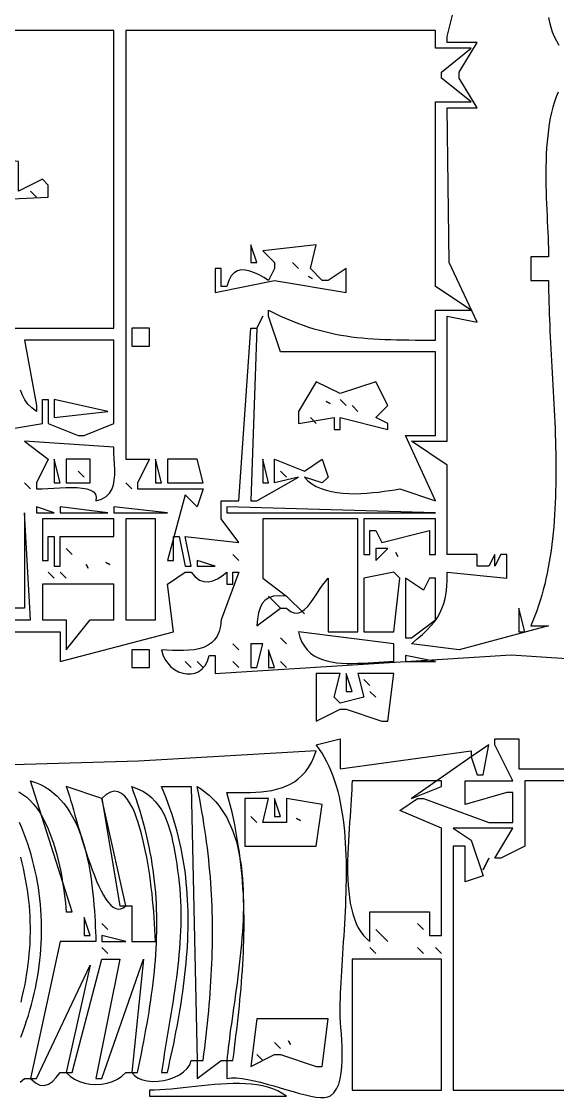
# Model space of a CAD drawing. Extents: x 0 to 1224, y 0 to 793.
# Drawn here: x 567.5 to 657.5, y 411.8 to 592.5 of the extents above; entities that cross this region are included whole.
import ezdxf

# ---------------------------------------------------------------- set-up
doc = ezdxf.new("R2010")
doc.units = 0
doc.layers.add('C7', color=7, linetype='CONTINUOUS')

msp = doc.modelspace()

# ---------------------------------------------------------------- linework, layer by layer
at = {"layer": 'C7'}
for points in [[(549, 593), (551, 586), (551, 585), (548, 591), (538, 591), (538, 586), (533, 586), (533, 585), (537, 583), (531, 577), (538, 577), (538, 551), (532, 551), (538, 547), (538, 541), (583, 541), (583, 591), (559, 591), (557, 587), (558, 593)], [(657.6022, 580.633), (657.2749, 579.8268), (656.982, 578.9838), (656.722, 578.107), (656.4932, 577.1991), (656.2938, 576.2633), (656.1223, 575.3023), (655.9768, 574.3191), (655.8559, 573.3167), (655.7577, 572.298), (655.6806, 571.2659), (655.6229, 570.2232), (655.583, 569.1731), (655.5592, 568.1183), (655.5498, 567.0618), (655.5531, 566.0065), (655.5675, 564.9554), (655.5913, 563.9114), (655.6228, 562.8773), (655.6604, 561.8562), (655.7023, 560.851), (655.7469, 559.8645), (655.7926, 558.8998), (655.8375, 557.9596), (655.8802, 557.0471), (655.9188, 556.165), (655.9518, 555.3163), (655.9774, 554.5039), (655.994, 553.7309), (656, 553), (653, 553), (653, 549), (656, 549), (656.0035, 548.0951), (656.014, 547.1797), (656.0308, 546.2539), (656.0535, 545.3183), (656.0817, 544.3732), (656.115, 543.4192), (656.1528, 542.4565), (656.1946, 541.4857), (656.2402, 540.5072), (656.2889, 539.5213), (656.3403, 538.5285), (656.3939, 537.5292), (656.4494, 536.5239), (656.5062, 535.5129), (656.5639, 534.4967), (656.622, 533.4757), (656.68, 532.4503), (656.7376, 531.4209), (656.7942, 530.388), (656.8494, 529.352), (656.9027, 528.3133), (656.9537, 527.2723), (657.0018, 526.2295), (657.0468, 525.1852), (657.088, 524.1399), (657.125, 523.094), (657.1574, 522.0479), (657.1847, 521.0021), (657.2065, 519.957), (657.2222, 518.9129), (657.2315, 517.8704), (657.2339, 516.8297), (657.2288, 515.7915), (657.2159, 514.756), (657.1948, 513.7237), (657.1648, 512.695), (657.1256, 511.6703), (657.0767, 510.6501), (657.0177, 509.6348), (656.9481, 508.6248), (656.8674, 507.6204), (656.7752, 506.6223), (656.6711, 505.6306), (656.5544, 504.646), (656.4249, 503.6687), (656.282, 502.6993), (656.1253, 501.7381), (655.9544, 500.7856), (655.7687, 499.8422), (655.5677, 498.9083), (655.3512, 497.9843), (655.1185, 497.0706), (654.8692, 496.1677), (654.603, 495.276), (654.3192, 494.3959), (654.0174, 493.5278), (653.6973, 492.6722), (653.3583, 491.8294), (653, 491), (656, 491), (641, 487), (633, 488), (633.9543, 488.8002), (634.8089, 489.5574), (635.5686, 490.2846), (636.2381, 490.9947), (636.822, 491.7007), (637.325, 492.4153), (637.7518, 493.1517), (638.1071, 493.9227), (638.3956, 494.7412), (638.6219, 495.6203), (638.7909, 496.5727), (638.907, 497.6115), (638.9752, 498.7496), (639, 500), (649, 499), (649, 503), (648, 503), (647, 501), (647, 503), (646, 501), (644, 501), (644, 503), (639, 503), (639, 518), (633, 522), (639, 522), (639, 543), (644, 542), (639.314026, 552.039368), (639, 578), (644, 578), (641, 583), (641, 584), (644, 589), (639, 589), (639, 590), (640, 594)], [(657.809, 588.477), (657.3707, 589.1858), (656.9952, 589.9256), (656.678, 590.6941), (656.4148, 591.4892), (656.2014, 592.3086), (656.0332, 593.1501)], [(585, 591), (585, 519), (589, 519), (587, 515), (587, 514), (598, 514), (597, 511), (595, 513), (592, 502), (593, 502), (593, 506), (594, 506), (595, 501), (596, 501), (595, 506), (604, 505), (601, 509), (601, 512), (604, 512), (606, 541), (607, 541), (606, 512), (607, 512), (614, 516), (610, 515), (610, 519), (615, 517), (618, 519), (619, 516), (618, 515), (615, 516), (615.5863, 515.3845), (616.2531, 514.859), (616.992, 514.4175), (617.7945, 514.0545), (618.6522, 513.7642), (619.5568, 513.5409), (620.4997, 513.3787), (621.4727, 513.2721), (622.4672, 513.2153), (623.4748, 513.2026), (624.4873, 513.2282), (625.496, 513.2864), (626.4926, 513.3715), (627.4688, 513.4777), (628.416, 513.5994), (629.3258, 513.7309), (630.19, 513.8663), (631, 514), (637, 512), (632, 523), (637, 523), (637, 537), (611, 537), (609, 543), (609, 544), (610.0044, 543.5025), (610.9901, 543.0391), (611.9587, 542.6087), (612.9119, 542.21), (613.8517, 541.8418), (614.7798, 541.5029), (615.698, 541.1921), (616.608, 540.9081), (617.5117, 540.6498), (618.4108, 540.4159), (619.3072, 540.2052), (620.2025, 540.0166), (621.0986, 539.8487), (621.9973, 539.7004), (622.9003, 539.5705), (623.8095, 539.4577), (624.7266, 539.3608), (625.6534, 539.2787), (626.5917, 539.2101), (627.5433, 539.1538), (628.51, 539.1086), (629.4935, 539.0732), (630.4957, 539.0465), (631.5183, 539.0272), (632.563, 539.0142), (633.6318, 539.0061), (634.7264, 539.0019), (635.8485, 539.0002), (637, 539), (637, 544), (643, 544), (637, 548), (637, 579), (643, 579), (638, 583), (638, 584), (643, 588), (637, 588), (637, 591), (585, 591)], [(556, 570), (556, 566), (551, 566), (550, 566), (550, 562), (572, 563), (572, 565), (571, 566), (567, 564), (567, 569), (558, 570), (559, 564), (556, 570)], [(569, 564), (570, 563), (569, 564)], [(608, 554), (610, 552), (610, 551), (609, 549), (608.1963, 549.4911), (607.3924, 549.9343), (606.5996, 550.3069), (605.8289, 550.5859), (605.0917, 550.7485), (604.3992, 550.7719), (603.7626, 550.6331), (603.1931, 550.3094), (602.702, 549.7779), (602.3006, 549.0157), (602, 548), (601, 548), (601, 551), (600, 551), (600, 547), (610, 549), (622, 547), (622, 551), (619, 549), (618, 549), (616, 551), (617, 555), (608, 554)], [(606, 555), (606, 552), (607, 552), (606, 555)], [(613, 552), (614, 551), (613, 552)], [(615.666687, 549.666687), (616.333313, 549.333313), (615.666687, 549.666687)], [(608, 543), (607, 541), (608, 543)], [(586, 541), (586, 538), (589, 538), (589, 541), (586, 541)], [(565, 524), (571, 525), (571, 529), (572, 529), (572, 525), (577, 523), (578, 523), (583, 525), (583, 539), (568, 539), (570, 528), (570, 527), (569.2111, 527.5956), (568.5639, 528.2578), (568.0452, 528.9798), (567.6415, 529.7551), (567.3396, 530.5773)], [(617, 532), (614, 527), (614, 525), (620, 526), (620, 524), (621, 524), (621, 526), (629, 524), (629, 525), (627, 526), (629, 528), (627, 532), (621, 530), (617, 532)], [(573, 529), (573, 526), (582, 527), (573, 529)], [(618.666687, 528.666687), (619.333313, 528.333313), (618.666687, 528.666687)], [(621, 529), (622, 528), (621, 529)], [(623, 528), (624, 527), (623, 528)], [(616, 526), (617, 525), (616, 526)], [(568, 522), (572, 519), (570, 515), (570, 514), (570.9181, 514.0169), (571.8931, 514.0593), (572.9028, 514.1147), (573.9251, 514.1705), (574.9382, 514.2143), (575.9199, 514.2335), (576.8481, 514.2156), (577.701, 514.148), (578.4563, 514.0184), (579.0922, 513.8141), (579.5865, 513.5226), (579.9173, 513.1314), (580.0624, 512.628), (580, 512), (580.9448, 512.2973), (581.6864, 512.7273), (582.2477, 513.275), (582.6519, 513.9251), (582.9221, 514.6626), (583.0813, 515.4723), (583.1527, 516.3391), (583.1593, 517.2479), (583.1242, 518.1835), (583.0706, 519.1308), (583.0215, 520.0746), (583, 521), (568, 522)], [(573, 519), (573, 515), (574, 515), (573, 519)], [(575, 519), (575, 515), (579, 515), (579, 519), (575, 519)], [(590, 519), (590, 515), (591, 515), (590, 519)], [(592, 519), (592, 515), (598, 515), (597, 519), (592, 519)], [(608, 519), (608, 515), (609, 515), (608, 519)], [(577, 517), (578, 516), (577, 517)], [(611, 517), (612, 516), (611, 517)], [(568, 515), (569, 514), (568, 515)], [(585, 515), (586, 514), (585, 515)], [(568, 510), (568, 494), (563, 494), (563, 492), (569, 492), (568, 510)], [(570, 511), (570, 510), (573, 510), (570, 511)], [(574, 511), (574, 510), (582, 510), (574, 511)], [(583, 511), (583, 510), (592, 510), (583, 511)], [(602, 511), (602, 510), (637, 510), (602, 511)], [(571, 509), (571, 502), (572, 502), (572, 506), (573, 506), (573, 501), (574, 501), (574, 506), (583, 506), (583, 509), (571, 509)], [(585, 509), (585, 492), (590, 492), (590, 509), (585, 509)], [(608, 509), (608, 499), (612, 496), (610.8008, 496.0577), (609.8147, 495.9634), (609.0192, 495.7167), (608.3922, 495.3167), (607.9111, 494.7631), (607.5537, 494.0552), (607.2976, 493.1924), (607.1204, 492.1742), (607, 491), (611, 494), (612, 494), (612.6633, 493.4393), (613.2948, 493.1697), (613.8974, 493.1548), (614.4742, 493.3582), (615.0282, 493.7434), (615.5623, 494.274), (616.0797, 494.9136), (616.5833, 495.6258), (617.0761, 496.3741), (617.5612, 497.122), (618.0415, 497.8333), (618.5201, 498.4714), (619, 499), (619, 490), (624, 490), (624, 509), (608, 509)], [(625, 509), (625, 503), (626, 503), (626, 507), (627, 507), (628, 505), (636, 507), (636, 503), (637, 503), (637, 509), (625, 509)], [(575, 504), (576, 503), (575, 504)], [(603, 503), (604, 502), (603, 503)], [(627, 504), (627, 502), (629, 504), (627, 504)], [(630.333313, 503.333344), (630.666687, 502.666656), (630.333313, 503.333344)], [(578.333313, 501.333344), (578.666687, 500.666656), (578.333313, 501.333344)], [(581.666687, 501.666656), (582.333313, 501.333344), (581.666687, 501.666656)], [(597, 502), (597, 501), (600, 501), (597, 502)], [(563, 490), (574, 490), (574, 485), (593, 490), (592, 498), (595, 500), (596, 500), (596.6821, 499.2129), (597.3833, 498.702), (598.1036, 498.4416), (598.8434, 498.406), (599.6028, 498.5696), (600.3819, 498.9069), (601.1809, 499.3922), (602, 500), (602, 498), (603, 498), (603, 500), (604, 500), (601, 492), (600.9106, 490.9492), (600.6929, 490.0471), (600.3574, 489.283), (599.9147, 488.6461), (599.3754, 488.126), (598.7501, 487.7118), (598.0494, 487.3931), (597.2839, 487.1591), (596.4641, 486.9992), (595.6007, 486.9027), (594.7043, 486.8591), (593.7854, 486.8577), (592.8546, 486.8878), (591.9226, 486.9387), (591, 487), (591.2348, 486.1557), (591.5915, 485.3939), (592.0517, 484.7213), (592.5971, 484.1444), (593.2096, 483.6698), (593.8708, 483.3041), (594.5625, 483.0538), (595.2663, 482.9256), (595.9641, 482.9261), (596.6375, 483.0619), (597.2683, 483.3394), (597.8383, 483.7654), (598.329, 484.3465), (598.7223, 485.0891), (599, 486), (600, 486), (600, 483), (649.713745, 486.134247), (682, 484)], [(572, 500), (573, 499), (572, 500)], [(574, 500), (575, 499), (574, 500)], [(625, 499), (625, 490), (630, 490), (631, 499), (630, 500), (625, 499)], [(632, 499), (632, 489), (633, 489), (637, 492), (637, 499), (636, 499), (635, 497), (632, 499)], [(571, 498), (571, 492), (575, 492), (575, 487), (579, 492), (583, 492), (583, 498), (571, 498)], [(609, 496), (611, 494), (609, 496)], [(612, 496), (615, 493), (612, 496)], [(651, 494), (651, 490), (652, 490), (651, 494)], [(614, 490), (614.2555, 489.0808), (614.5926, 488.2707), (615.0057, 487.563), (615.4894, 486.9514), (616.0382, 486.4294), (616.6465, 485.9905), (617.309, 485.6283), (618.02, 485.3362), (618.7741, 485.1079), (619.5659, 484.9369), (620.3897, 484.8166), (621.2402, 484.7408), (622.1117, 484.7028), (622.9989, 484.6962), (623.8963, 484.7146), (624.7983, 484.7516), (625.6994, 484.8005), (626.5942, 484.8551), (627.4771, 484.9088), (628.3427, 484.9551), (629.1855, 484.9877), (630, 485), (630, 488), (614, 490)], [(603, 488), (604, 487), (603, 488)], [(606, 488), (606, 484), (607, 484), (608, 488), (606, 488)], [(611, 489), (612, 488), (611, 489)], [(586, 487), (586, 484), (589, 484), (589, 487), (586, 487)], [(609, 487), (609, 484), (610, 484), (609, 487)], [(595, 485), (596, 484), (595, 485)], [(597, 485), (598, 484), (597, 485)], [(603, 485), (604, 484), (603, 485)], [(611, 485), (612, 484), (611, 485)], [(632, 486), (632, 485), (637, 485), (632, 486)], [(617, 483), (617, 475), (621, 477), (622, 477), (628, 475), (629, 475), (630, 483), (624, 483), (625, 479), (621, 478), (620, 479), (621, 483), (617, 483)], [(622, 483), (622, 480), (623, 480), (622, 483)], [(625, 482), (626, 481), (625, 482)], [(626, 480), (627, 479), (626, 480)], [(567.2505, 414.3803), (568, 415), (569, 415), (569.8262, 414.2734), (570.596, 413.8863), (571.3207, 413.8088), (572.0119, 414.0112), (572.6812, 414.4637), (573.34, 415.1365), (574, 416), (575, 416), (575.6474, 415.3844), (576.3968, 414.88), (577.2276, 414.4871), (578.1196, 414.2059), (579.0521, 414.0364), (580.0048, 413.9791), (580.9572, 414.034), (581.8889, 414.2014), (582.7795, 414.4815), (583.6085, 414.8744), (584.3555, 415.3805), (585, 416), (586, 416), (586.4616, 415.4621), (587.0711, 415.0465), (587.8013, 414.7487), (588.625, 414.5644), (589.5148, 414.4893), (590.4434, 414.5188), (591.3837, 414.6487), (592.3083, 414.8746), (593.19, 415.192), (594.0014, 415.5967), (594.7154, 416.0842), (595.3047, 416.6502), (595.742, 417.2902), (596, 418), (597, 418), (597, 415), (601, 418), (602, 418), (602, 415), (602.7661, 415.0784), (603.618, 415.0664), (604.5436, 414.9753), (605.5304, 414.8165), (606.5665, 414.6014), (607.6395, 414.3416), (608.7372, 414.0483), (609.8475, 413.7331), (610.9582, 413.4074), (612.0571, 413.0826), (613.1319, 412.7702), (614.1704, 412.4815), (615.1605, 412.228), (616.0899, 412.0211), (616.9465, 411.8724), (617.7181, 411.793), (618.3924, 411.7947), (618.9572, 411.8886), (619.4004, 412.0864), (619.9609, 412.5856), (620.4097, 413.2382), (620.7574, 414.0229), (621.015, 414.9184), (621.1933, 415.9034), (621.3032, 416.9568), (621.3554, 418.0572), (621.3608, 419.1833), (621.3304, 420.3138), (621.2748, 421.4276), (621.2049, 422.5033), (621.1317, 423.5196), (621.0659, 424.4554), (621.0184, 425.2892), (621, 426), (621.0049, 426.8034), (621.02, 427.6297), (621.0441, 428.4779), (621.0764, 429.3467), (621.116, 430.2351), (621.1621, 431.142), (621.2137, 432.0661), (621.2698, 433.0065), (621.3298, 433.9619), (621.3925, 434.9312), (621.4572, 435.9134), (621.5229, 436.9073), (621.5887, 437.9118), (621.6538, 438.9257), (621.7172, 439.9479), (621.778, 440.9773), (621.8354, 442.0128), (621.8884, 443.0533), (621.9362, 444.0976), (621.9778, 445.1446), (622.0123, 446.1932), (622.039, 447.2422), (622.0567, 448.2906), (622.0648, 449.3373), (622.0621, 450.381), (622.048, 451.4206), (622.0214, 452.4552), (621.9815, 453.4834), (621.9273, 454.5042), (621.858, 455.5166), (621.7727, 456.5192), (621.6704, 457.5111), (621.5504, 458.4911), (621.4116, 459.4581), (621.2532, 460.411), (621.0742, 461.3485), (620.8739, 462.2697), (620.6512, 463.1734), (620.4054, 464.0585), (620.1354, 464.9238), (619.8404, 465.7682), (619.5195, 466.5906), (619.1718, 467.3898), (618.7964, 468.1649), (618.3925, 468.9145), (617.959, 469.6376), (617.4951, 470.3332), (617, 471), (621, 472), (621, 467), (643, 470), (643, 469), (633, 462), (638, 464), (638, 465), (623, 465), (622.9904, 464.2831), (622.9637, 463.5113), (622.9223, 462.6891), (622.8689, 461.821), (622.8063, 460.9116), (622.7371, 459.9653), (622.6639, 458.9867), (622.5894, 457.9804), (622.5162, 456.9508), (622.447, 455.9026), (622.3845, 454.8403), (622.3313, 453.7683), (622.2902, 452.6912), (622.2636, 451.6137), (622.2544, 450.5401), (622.2651, 449.475), (622.2984, 448.423), (622.357, 447.3886), (622.4436, 446.3764), (622.5608, 445.3908), (622.7112, 444.4365), (622.8975, 443.5178), (623.1224, 442.6395), (623.3885, 441.806), (623.6985, 441.0218), (624.0551, 440.2915), (624.4608, 439.6197), (624.9185, 439.0107), (625.4306, 438.4693), (626, 438), (626, 443), (636, 443), (636, 439), (638, 439), (638, 457), (631, 460), (634, 462), (635, 462), (646, 458), (647, 458), (649, 458), (650, 458), (650, 463), (649, 463), (642, 461), (642, 465), (650, 465), (647, 471), (647, 472), (651, 472), (651, 467), (680, 467)], [(567.0757, 463.127), (567.7453, 462.7052), (568.3774, 462.2122), (568.9729, 461.6531), (569.5329, 461.033), (570.0586, 460.3571), (570.551, 459.6305), (571.0112, 458.8583), (571.4402, 458.0456), (571.839, 457.1976), (572.2089, 456.3193), (572.5508, 455.416), (572.8658, 454.4926), (573.1549, 453.5544), (573.4193, 452.6064), (573.6601, 451.6538), (573.8782, 450.7017), (574.0747, 449.7552), (574.2508, 448.8195), (574.4075, 447.8996), (574.5459, 447.0007), (574.6669, 446.1278), (574.7718, 445.2862), (574.8616, 444.481), (574.9373, 443.7172), (575, 443), (576, 443), (569, 465), (569.8597, 464.714), (570.6719, 464.3662), (571.4381, 463.9596), (572.1597, 463.4969), (572.8381, 462.9812), (573.4745, 462.4153), (574.0706, 461.8021), (574.6276, 461.1445), (575.147, 460.4455), (575.6301, 459.7079), (576.0784, 458.9347), (576.4933, 458.1287), (576.8762, 457.2929), (577.2284, 456.4302), (577.5514, 455.5435), (577.8466, 454.6357), (578.1153, 453.7097), (578.3591, 452.7684), (578.5792, 451.8147), (578.7771, 450.8515), (578.9542, 449.8817), (579.1118, 448.9083), (579.2515, 447.9341), (579.3745, 446.9621), (579.4824, 445.9952), (579.5764, 445.0362), (579.6581, 444.0881), (579.7287, 443.1537), (579.7897, 442.2361), (579.8426, 441.338), (579.8886, 440.4625), (579.9292, 439.6124), (579.9659, 438.7905), (580, 438), (574, 438), (569, 415), (570, 415), (579, 434), (575, 416), (576, 416), (581, 435), (584, 435), (580, 415), (581, 415), (588, 435), (586, 416), (587, 416), (587.216, 417.0534), (587.4274, 418.098), (587.6337, 419.1343), (587.8346, 420.1626), (588.0298, 421.1832), (588.2189, 422.1965), (588.4017, 423.2029), (588.5777, 424.2027), (588.7468, 425.1963), (588.9085, 426.1841), (589.0625, 427.1664), (589.2085, 428.1435), (589.3462, 429.1159), (589.4753, 430.0839), (589.5953, 431.0479), (589.706, 432.0081), (589.8071, 432.9651), (589.8983, 433.9191), (589.9791, 434.8705), (590.0494, 435.8197), (590.1086, 436.767), (590.1567, 437.7128), (590.1931, 438.6575), (590.2176, 439.6013), (590.2298, 440.5448), (590.2295, 441.4881), (590.2163, 442.4318), (590.1898, 443.3762), (590.1498, 444.3215), (590.0959, 445.2683), (590.0278, 446.2167), (589.9452, 447.1673), (589.8477, 448.1204), (589.735, 449.0763), (589.6068, 450.0354), (589.4628, 450.998), (589.3026, 451.9645), (589.1258, 452.9354), (588.9323, 453.9108), (588.7216, 454.8913), (588.4935, 455.8771), (588.2475, 456.8686), (587.9834, 457.8663), (587.7009, 458.8703), (587.3996, 459.8812), (587.0792, 460.8992), (586.7393, 461.9248), (586.3797, 462.9582), (586, 464), (586.9691, 463.6519), (587.8435, 463.2244), (588.6289, 462.7227), (589.3313, 462.1525), (589.9565, 461.5191), (590.5103, 460.8282), (590.9986, 460.0852), (591.4271, 459.2956), (591.8018, 458.465), (592.1284, 457.5987), (592.4129, 456.7023), (592.661, 455.7813), (592.8787, 454.8413), (593.0716, 453.8876), (593.2457, 452.9258), (593.4069, 451.9614), (593.5609, 451), (593.7187, 449.9401), (593.8542, 448.8894), (593.9681, 447.8474), (594.0613, 446.8135), (594.1345, 445.7873), (594.1886, 444.7682), (594.2243, 443.7557), (594.2424, 442.7493), (594.2437, 441.7485), (594.2291, 440.7528), (594.1992, 439.7616), (594.155, 438.7744), (594.0972, 437.7908), (594.0266, 436.8102), (593.944, 435.832), (593.8502, 434.8559), (593.746, 433.8812), (593.6322, 432.9074), (593.5096, 431.9341), (593.379, 430.9607), (593.2412, 429.9867), (593.0969, 429.0116), (592.947, 428.0349), (592.7923, 427.056), (592.6336, 426.0745), (592.4716, 425.0898), (592.3072, 424.1014), (592.1412, 423.1088), (591.9743, 422.1115), (591.8074, 421.109), (591.6412, 420.1007), (591.4766, 419.0862), (591.3143, 418.0649), (591.1552, 417.0363), (591, 416), (592, 416), (592.2181, 416.9619), (592.4324, 417.9246), (592.6426, 418.888), (592.8482, 419.8521), (593.049, 420.8169), (593.2445, 421.7821), (593.4343, 422.7479), (593.6181, 423.7142), (593.7956, 424.6809), (593.9662, 425.6479), (594.1298, 426.6152), (594.2859, 427.5827), (594.434, 428.5505), (594.574, 429.5183), (594.7054, 430.4863), (594.8277, 431.4543), (594.9407, 432.4222), (595.0441, 433.3901), (595.1373, 434.3579), (595.22, 435.3254), (595.2919, 436.2928), (595.3527, 437.2598), (595.4018, 438.2265), (595.439, 439.1927), (595.4639, 440.1586), (595.4761, 441.1239), (595.4752, 442.0887), (595.461, 443.0528), (595.4329, 444.0163), (595.3906, 444.979), (595.3339, 445.941), (595.2622, 446.9022), (595.1752, 447.8624), (595.0726, 448.8218), (594.954, 449.7801), (594.8189, 450.7374), (594.6671, 451.6936), (594.4982, 452.6486), (594.3118, 453.6025), (594.1075, 454.5551), (593.885, 455.5063), (593.6438, 456.4563), (593.3837, 457.4047), (593.1042, 458.3518), (592.8049, 459.2973), (592.4856, 460.2412), (592.1458, 461.1834), (591.7852, 462.124), (591.4034, 463.0629), (591, 464), (596, 464), (597, 418), (598, 418), (598.1359, 419.0691), (598.2665, 420.1293), (598.3915, 421.181), (598.5109, 422.2244), (598.6246, 423.2602), (598.7323, 424.2886), (598.8342, 425.31), (598.9299, 426.3249), (599.0195, 427.3336), (599.1027, 428.3366), (599.1796, 429.3342), (599.25, 430.3269), (599.3137, 431.3151), (599.3708, 432.2991), (599.421, 433.2794), (599.4642, 434.2563), (599.5005, 435.2303), (599.5295, 436.2017), (599.5513, 437.171), (599.5658, 438.1386), (599.5727, 439.1048), (599.5721, 440.0701), (599.5638, 441.0349), (599.5476, 441.9995), (599.5236, 442.9644), (599.4915, 443.93), (599.4513, 444.8966), (599.4029, 445.8647), (599.3462, 446.8347), (599.2809, 447.807), (599.2072, 448.7819), (599.1247, 449.7599), (599.0335, 450.7414), (598.9334, 451.7268), (598.8243, 452.7165), (598.7061, 453.7108), (598.5787, 454.7102), (598.442, 455.7151), (598.2959, 456.7259), (598.1402, 457.743), (597.9749, 458.7668), (597.7998, 459.7976), (597.6149, 460.836), (597.42, 461.8822), (597.2151, 462.9367), (597, 464), (597.7016, 463.5595), (598.363, 463.0815), (598.9851, 462.5671), (599.569, 462.0177), (600.1157, 461.4345), (600.626, 460.8189), (601.1011, 460.172), (601.5419, 459.4951), (601.9495, 458.7896), (602.3248, 458.0567), (602.6687, 457.2976), (602.9824, 456.5137), (603.2669, 455.7062), (603.523, 454.8764), (603.7518, 454.0256), (603.9543, 453.1549), (604.1315, 452.2658), (604.2844, 451.3595), (604.414, 450.4372), (604.5212, 449.5002), (604.6071, 448.5498), (604.6728, 447.5873), (604.719, 446.614), (604.747, 445.6311), (604.7576, 444.6398), (604.7518, 443.6415), (604.7308, 442.6375), (604.6953, 441.6289), (604.6465, 440.6171), (604.5854, 439.6034), (604.5129, 438.5891), (604.43, 437.5753), (604.3377, 436.5633), (604.2371, 435.5546), (604.1291, 434.5502), (604.0147, 433.5516), (603.895, 432.5599), (603.7708, 431.5764), (603.6432, 430.6025), (603.5133, 429.6393), (603.3819, 428.6882), (603.2502, 427.7504), (603.119, 426.8272), (602.9894, 425.9199), (602.8624, 425.0297), (602.739, 424.158), (602.6201, 423.306), (602.5069, 422.4749), (602.4002, 421.666), (602.301, 420.8807), (602.2104, 420.1201), (602.1294, 419.3857), (602.0589, 418.6785), (602, 418), (603, 418), (603.1325, 419.0329), (603.2627, 420.0619), (603.3902, 421.0871), (603.5147, 422.1086), (603.6357, 423.1267), (603.7532, 424.1416), (603.8666, 425.1533), (603.9756, 426.1621), (604.08, 427.1681), (604.1795, 428.1715), (604.2736, 429.1725), (604.3621, 430.1713), (604.4447, 431.168), (604.5209, 432.1628), (604.5906, 433.1559), (604.6533, 434.1474), (604.7088, 435.1375), (604.7567, 436.1264), (604.7967, 437.1143), (604.8285, 438.1013), (604.8517, 439.0876), (604.8661, 440.0735), (604.8712, 441.0589), (604.8668, 442.0442), (604.8526, 443.0295), (604.8282, 444.0149), (604.7933, 445.0007), (604.7476, 445.987), (604.6907, 446.974), (604.6224, 447.9618), (604.5423, 448.9507), (604.45, 449.9408), (604.3453, 450.9323), (604.2278, 451.9253), (604.0973, 452.92), (603.9533, 453.9166), (603.7955, 454.9153), (603.6237, 455.9163), (603.4375, 456.9196), (603.2366, 457.9255), (603.0207, 458.9342), (602.7894, 459.9458), (602.5423, 460.9605), (602.2793, 461.9785), (602, 463), (603.0074, 462.9996), (603.999, 463.0011), (604.9728, 463.0102), (605.927, 463.0329), (606.8596, 463.0749), (607.7689, 463.1422), (608.653, 463.2405), (609.5099, 463.3756), (610.3379, 463.5535), (611.1351, 463.78), (611.8995, 464.0608), (612.6294, 464.4019), (613.3228, 464.8091), (613.978, 465.2881), (614.5929, 465.845), (615.1659, 466.4854), (615.6949, 467.2153), (616.1782, 468.0404), (616.6138, 468.9667), (617, 470), (587.115723, 468.285492), (543, 467)], [(646, 471), (643, 469), (644, 466), (645, 466), (646, 471)], [(681, 465), (652, 465), (652, 454), (648, 452), (647, 452), (650, 457), (640, 457), (643, 455), (645, 449), (642, 448), (642, 454), (640, 454), (640, 413), (703, 413)], [(575, 464), (575.1609, 463.5735), (575.3398, 463.0445), (575.5359, 462.422), (575.7487, 461.7154), (575.9774, 460.9339), (576.2214, 460.0865), (576.4801, 459.1827), (576.7529, 458.2316), (577.039, 457.2423), (577.3379, 456.2243), (577.6489, 455.1865), (577.9714, 454.1384), (578.3046, 453.089), (578.648, 452.0477), (579.001, 451.0236), (579.3628, 450.026), (579.7329, 449.064), (580.1105, 448.1469), (580.4951, 447.284), (580.886, 446.4844), (581.2826, 445.7573), (581.6842, 445.112), (582.0901, 444.5577), (582.4998, 444.1037), (582.9125, 443.759), (583.3277, 443.533), (583.7447, 443.4349), (584.1628, 443.4739), (584.5815, 443.6591), (585, 444), (586, 444), (586, 439), (586, 438), (590, 438), (589.9543, 438.9938), (589.9018, 439.9935), (589.8421, 440.9981), (589.7743, 442.0069), (589.6979, 443.0188), (589.6122, 444.0332), (589.5166, 445.049), (589.4105, 446.0654), (589.2932, 447.0816), (589.1642, 448.0966), (589.0227, 449.1097), (588.8682, 450.12), (588.7, 451.1265), (588.5175, 452.1284), (588.32, 453.1249), (588.107, 454.1151), (587.8777, 455.0981), (587.6316, 456.073), (587.368, 457.039), (587.0864, 457.9953), (586.8302, 458.7732), (586.5242, 459.5767), (586.1696, 460.3738), (585.7678, 461.1328), (585.3198, 461.8216), (584.827, 462.4084), (584.2907, 462.8613), (583.7121, 463.1483), (583.0924, 463.2376), (582.433, 463.0972), (581.7351, 462.6953), (581, 462), (575, 464)], [(581, 462), (584, 444), (585, 444), (581, 462)], [(605, 462), (605, 454), (616, 454), (617, 454), (618, 461), (612, 462), (612, 458), (608, 458), (609, 462), (605, 462)], [(610, 462), (610, 459), (611, 459), (610, 462)], [(606, 459), (607, 458), (606, 459)], [(567.3731, 421.9493), (567.7174, 422.8444), (568.0443, 423.7444), (568.3536, 424.6491), (568.6453, 425.5582), (568.9194, 426.4714), (569.1757, 427.3884), (569.4142, 428.309), (569.6348, 429.2328), (569.8375, 430.1596), (570.022, 431.0892), (570.1885, 432.0211), (570.3367, 432.9552), (570.4667, 433.8912), (570.5783, 434.8288), (570.6715, 435.7677), (570.7461, 436.7076), (570.8022, 437.6483), (570.8396, 438.5894), (570.8583, 439.5307), (570.8581, 440.472), (570.8391, 441.4129), (570.8011, 442.3531), (570.744, 443.2925), (570.6678, 444.2306), (570.5725, 445.1672), (570.4578, 446.1021), (570.3238, 447.0349), (570.1704, 447.9655), (569.9975, 448.8934), (569.805, 449.8184), (569.5928, 450.7403), (569.3609, 451.6588), (569.1092, 452.5735), (568.8376, 453.4843), (568.5461, 454.3907), (568.2345, 455.2927), (567.9028, 456.1897), (567.551, 457.0817), (567.1788, 457.9683)], [(613.666687, 458.666656), (614.333313, 458.333344), (613.666687, 458.666656)], [(567.304, 452.1527), (567.5391, 451.221), (567.7556, 450.2957), (567.9535, 449.3762), (568.133, 448.462), (568.2941, 447.5526), (568.4368, 446.6476), (568.5614, 445.7465), (568.6679, 444.8487), (568.7563, 443.9539), (568.8267, 443.0614), (568.8793, 442.1709), (568.9141, 441.2818), (568.9311, 440.3937), (568.9306, 439.506), (568.9125, 438.6183), (568.8769, 437.7301), (568.8239, 436.8409), (568.7537, 435.9503), (568.6662, 435.0577), (568.5616, 434.1626), (568.44, 433.2646), (568.3013, 432.3632), (568.1458, 431.4579), (567.9736, 430.5482), (567.7845, 429.6336), (567.5789, 428.7137), (567.3567, 427.7879)], [(646, 452), (645, 450), (646, 452)], [(578, 442), (578, 439), (579, 439), (578, 442)], [(581, 441), (582, 440), (581, 441)], [(634, 441), (635, 440), (634, 441)], [(627, 440), (629, 438), (627, 440)], [(581, 439), (581, 438), (585, 438), (581, 439)], [(581, 437), (582, 436), (581, 437)], [(626, 437), (627, 436), (626, 437)], [(634, 437), (635, 436), (634, 437)], [(637, 437), (638, 436), (637, 437)], [(623, 435), (623, 413), (638, 413), (638, 435), (623, 435)], [(607, 425), (606, 417), (610, 419), (611, 419), (617, 417), (618, 417), (619, 425), (607, 425)], [(612.333313, 421.333344), (612.666687, 420.666656), (612.333313, 421.333344)], [(610, 421), (611, 420), (610, 421)], [(607, 419), (608, 418), (607, 419)], [(589, 413), (589, 412), (612, 412), (611.2898, 412.48), (610.5276, 412.8888), (609.7176, 413.2309), (608.8637, 413.5107), (607.9703, 413.7328), (607.0414, 413.9017), (606.0812, 414.022), (605.0939, 414.0981), (604.0837, 414.1346), (603.0546, 414.136), (602.0109, 414.1068), (600.9567, 414.0516), (599.8961, 413.9747), (598.8333, 413.8809), (597.7726, 413.7745), (596.7179, 413.6602), (595.6735, 413.5423), (594.6436, 413.4256), (593.6322, 413.3143), (592.6436, 413.2132), (591.682, 413.1267), (590.7514, 413.0593), (589.856, 413.0155), (589, 413)]]:
    msp.add_lwpolyline(points, dxfattribs=at)

doc.saveas('drawing.dxf')
